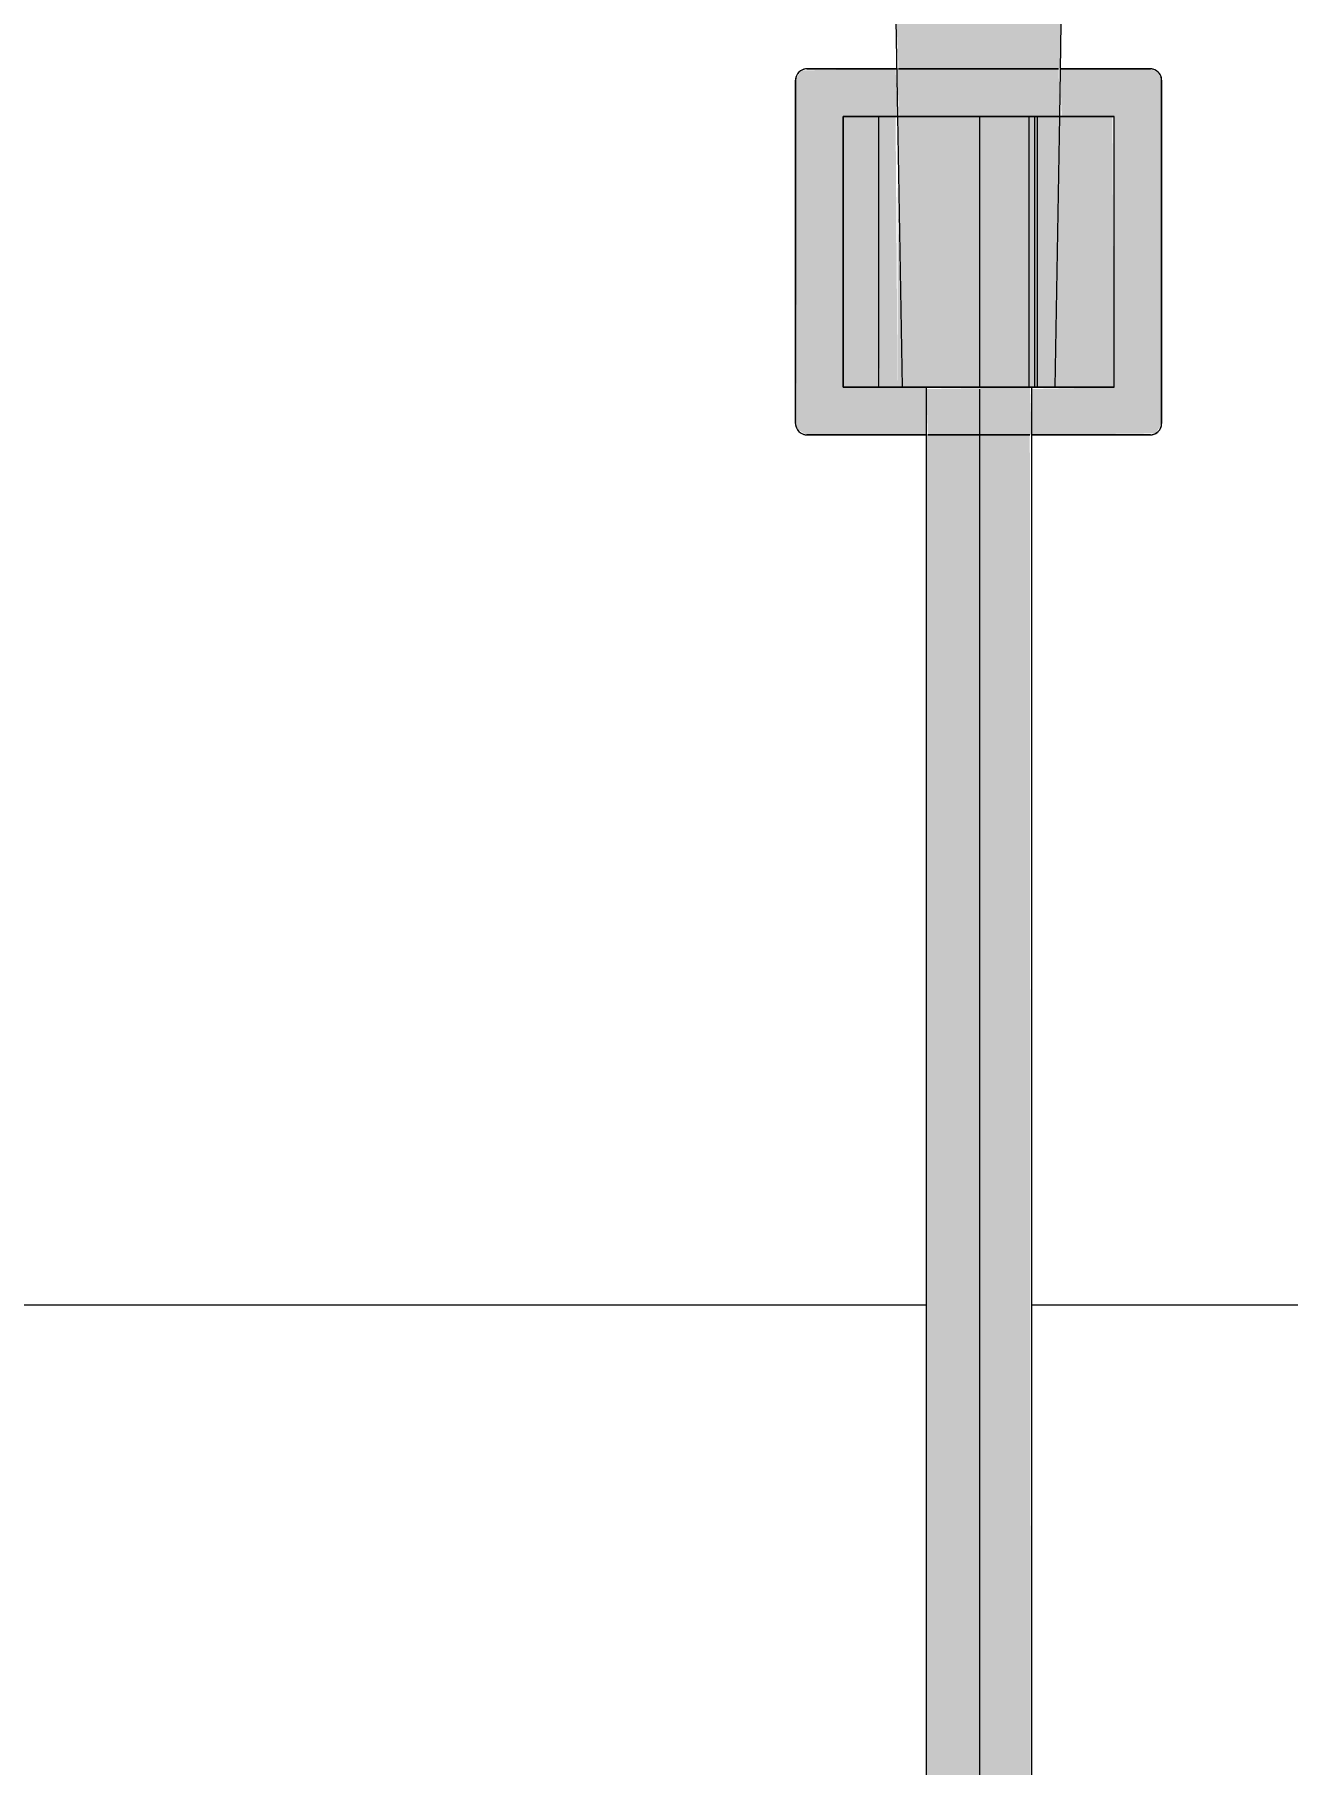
# Model space of a CAD drawing. Header units: millimetres. Extents: x 88919 to 135993, y -1987 to 12871.
# Drawn here: x 132343.6 to 132521.5, y 8935.1 to 9180.9 of the extents above; entities that cross this region are included whole.
import ezdxf

# ---------------------------------------------------------------- set-up
doc = ezdxf.new("R2010")
doc.units = ezdxf.units.MM
for name, color, linetype, lineweight in [('A-ANNO-DIMS', 7, 'Continuous', 9), ('A-ANNO-DIMS-25', 7, 'Continuous', 9), ('A-WALL-PATT', 7, 'Continuous', 9), ('P-SANR-FIXT', 7, 'Continuous', 9)]:
    doc.layers.add(name, color=color, linetype=linetype, lineweight=lineweight)
doc.layers.add('P-SANR-FIXT-2', color=7, linetype='Continuous', lineweight=9, transparency=0.7)
doc.styles.add('ISOCPEUR_2', font='isocpeur.ttf', dxfattribs={"width": 0.9, "height": 62.5})
doc.styles.add('ISOCPEUR_3', font='isocpeur.ttf', dxfattribs={"width": 0.9, "height": 50})
doc.dimstyles.new('ISO-2_0_0_9К_Средний_округл2', dxfattribs={"dimscale": 304.8, "dimtxt": 49.799059, "dimasz": 0.123031, "dimexe": 0.098425, "dimexo": 0, "dimgap": 0, "dimtad": 1, "dimdec": 0, "dimrnd": 10, "dimzin": 0, "dimdsep": 46, "dimtxsty": 'ISOCPEUR_3', "dimblk1": 'OBLIQUE', "dimblk2": 'OBLIQUE', "dimsah": 1, "dimcen": 0.09, "dimdle": 0.098425, "dimazin": 0, "dimtfac": 1, "dimtdec": 4, "dimtix": 1, "dimtmove": 0, "dimatfit": 3, "dimfxl": 1, "dimtvp": 1, "dimtolj": 1, "dimtzin": 0, "dimarcsym": 2})
doc.dimstyles.new('ISO-2_5_0_9К_БОЛЬШОЙ_1', dxfattribs={"dimscale": 304.8, "dimtxt": 62.248823, "dimasz": 0.123031, "dimexe": 0.098425, "dimexo": 0.246063, "dimgap": 0, "dimtad": 1, "dimdec": 0, "dimrnd": 10, "dimzin": 0, "dimdsep": 46, "dimtxsty": 'ISOCPEUR_2', "dimblk1": 'OBLIQUE', "dimblk2": 'OBLIQUE', "dimsah": 1, "dimcen": 0.09, "dimdle": 0.098425, "dimazin": 0, "dimtfac": 1, "dimtdec": 4, "dimtix": 1, "dimtmove": 0, "dimatfit": 3, "dimfxl": 1, "dimtvp": 1, "dimtolj": 1, "dimtzin": 0, "dimarcsym": 2})

# ---------------------------------------------------------------- blocks, each defined once
blk = doc.blocks.new('Смеситель для ванны с душевым гарнитуром - Смеситель для ванны с душевым гарнитуром-30756537-Развертка 3_27-4')
at = {"layer": 'P-SANR-FIXT-2'}
for points in [[(6500.31, 9176), (6506.51, 9176.15), (6506.68, 9185.75), (6483.09, 9185.75), (6483.51, 9176), (6497.65, 9176)], [(6483.37, 9130.75), (6483.09, 9169.25), (6480.75, 9169.25), (6480.81, 9130.75), (6483.09, 9130.75)], [(6484.02, 9130.75), (6505.74, 9130.75), (6506.4, 9169.25), (6483.37, 9169.24), (6483.91, 9137.43)], [(6487.43, 8689.25), (6502.43, 8689.25), (6502.16, 9124), (6487.43, 9124), (6487.43, 8719.66)]]:
    blk.add_hatch(color=256, dxfattribs=at).paths.add_polyline_path(points)
h = blk.add_hatch(color=256, dxfattribs=at)
h.paths.add_polyline_path([(6487.43, 9124), (6487.43, 9130.75), (6475.63, 9130.75), (6475.63, 9169.25), (6483.37, 9169.27), (6483.09, 9176), (6469.68, 9175.79), (6468.88, 9174.4), (6469.09, 9124.8), (6470.48, 9124), (6481.36, 9124)])
h.paths.add_polyline_path([(6502.43, 9124), (6520.08, 9124.21), (6520.88, 9125.6), (6520.82, 9174.81), (6520.41, 9175.53), (6519.28, 9176), (6506.51, 9176), (6506.68, 9169.25), (6514.13, 9169.25), (6513.88, 9130.75), (6502.43, 9130.5)])
h = blk.add_hatch(color=256, dxfattribs=at)
h.paths.add_polyline_path([(6498.68, 9124), (6502.43, 9124), (6502.17, 9130.75), (6487.43, 9130.5), (6487.69, 9124), (6498.65, 9124)])
h.paths.add_polyline_path([(6477.23, 9130.75), (6480.75, 9130.75), (6480.75, 9169.25), (6475.63, 9169.25), (6475.63, 9130.75)])
h.paths.add_polyline_path([(6502.35, 9169.25), (6506.4, 9169.25), (6506.25, 9176), (6483.25, 9176), (6483.63, 9169.25), (6502.06, 9169.25)])
h = blk.add_hatch(color=256, dxfattribs=at)
h.paths.add_polyline_path([(6483.37, 9130.75), (6484.02, 9130.75), (6483.37, 9160.94), (6483.37, 9136.18)])
h.paths.add_polyline_path([(6506.68, 9130.75), (6514.13, 9130.75), (6513.88, 9169.25), (6506.4, 9169.25), (6505.74, 9130.75)])
at = {"layer": 'P-SANR-FIXT'}
for p, q in [((6483.09, 9185.75), (6483.37, 9169.25)), ((6506.4, 9169.25), (6506.68, 9185.75)), ((6468.88, 9174.4), (6468.88, 9125.6)), ((6468.88, 9125.6), (6468.88, 9174.4)), ((6483.25, 9176), (6470.48, 9176)), ((6470.48, 9176), (6483.25, 9176)), ((6506.25, 9176), (6483.51, 9176)), ((6483.51, 9176), (6506.25, 9176)), ((6519.28, 9176), (6506.51, 9176)), ((6506.51, 9176), (6519.28, 9176)), ((6520.88, 9125.6), (6520.88, 9174.4)), ((6520.88, 9174.4), (6520.88, 9125.6)), ((6475.63, 9169.25), (6514.13, 9169.25)), ((6480.75, 9169.25), (6475.63, 9169.25)), ((6475.63, 9130.75), (6475.63, 9169.25)), ((6475.63, 9169.25), (6475.63, 9130.75)), ((6480.66, 9169.25), (6480.66, 9130.75)), ((6481.25, 9169.25), (6480.81, 9169.25)), ((6480.81, 9169.25), (6502.89, 9169.25)), ((6480.81, 9169.25), (6481.25, 9169.25)), ((6502.89, 9169.25), (6480.81, 9169.25)), ((6481.36, 9169.25), (6480.81, 9169.25)), ((6483.32, 9169.25), (6481.79, 9169.25)), ((6481.79, 9169.25), (6483.32, 9169.25)), ((6483.37, 9169.25), (6481.79, 9169.25)), ((6485.8, 9169.25), (6483.37, 9169.25)), ((6483.37, 9169.25), (6483.72, 9169.25)), ((6483.37, 9169.25), (6484.02, 9130.75)), ((6483.78, 9169.25), (6486.19, 9169.25)), ((6486.21, 9169.25), (6483.78, 9169.25)), ((6483.78, 9169.25), (6486.21, 9169.25)), ((6486.21, 9169.25), (6483.8, 9169.25)), ((6496.51, 9169.25), (6486.42, 9169.25)), ((6486.42, 9169.25), (6496.51, 9169.25)), ((6487.36, 9169.25), (6486.44, 9169.25)), ((6486.44, 9169.25), (6491.22, 9169.25)), ((6496.51, 9169.25), (6486.44, 9169.25)), ((6494.88, 9169.25), (6487.38, 9169.25)), ((6491.22, 9169.25), (6499.62, 9169.25)), ((6495.23, 9169.25), (6494.88, 9169.25)), ((6495.02, 9169.25), (6495.02, 9130.75)), ((6496.89, 9169.25), (6495.23, 9169.25)), ((6499.63, 9169.25), (6496.51, 9169.25)), ((6496.51, 9169.25), (6499.63, 9169.25)), ((6499.62, 9169.25), (6496.51, 9169.25)), ((6499.63, 9169.25), (6496.89, 9169.25)), ((6502.07, 9169.25), (6499.64, 9169.25)), ((6499.64, 9169.25), (6502.06, 9169.25)), ((6502.06, 9169.25), (6499.64, 9169.25)), ((6502.12, 9169.25), (6499.66, 9169.25)), ((6499.66, 9169.25), (6502.12, 9169.25)), ((6502.06, 9130.75), (6502.06, 9169.25)), ((6513.63, 9169.25), (6502.07, 9169.25)), ((6502.07, 9130.75), (6502.07, 9169.25)), ((6502.35, 9169.25), (6506.4, 9169.25)), ((6506.4, 9169.25), (6502.35, 9169.25)), ((6503.25, 9169.25), (6502.4, 9169.25)), ((6502.4, 9169.25), (6503.25, 9169.25)), ((6502.89, 9169.25), (6514.13, 9169.25)), ((6502.89, 9130.75), (6502.89, 9169.25)), ((6514.13, 9169.25), (6502.89, 9169.25)), ((6502.89, 9130.75), (6502.89, 9169.25)), ((6506.4, 9169.25), (6503.25, 9169.25)), ((6503.25, 9130.75), (6503.25, 9169.25)), ((6503.25, 9169.25), (6506.4, 9169.25)), ((6503.25, 9130.75), (6503.25, 9169.25)), ((6505.74, 9130.75), (6506.4, 9169.25)), ((6506.4, 9169.25), (6513.63, 9169.25)), ((6513.63, 9169.25), (6506.4, 9169.25)), ((6506.4, 9169.25), (6513.63, 9169.25)), ((6513.63, 9169.25), (6506.4, 9169.25)), ((6514.13, 9169.25), (6513.63, 9169.25)), ((6513.63, 9169.25), (6513.88, 9169.25)), ((6513.88, 9169.25), (6514.13, 9169.25)), ((6514.13, 9169.25), (6513.94, 9169.25)), ((6513.94, 9169.25), (6514.13, 9169.25)), ((6514.13, 9169.25), (6513.94, 9169.25)), ((6514.13, 9130.75), (6514.13, 9169.25)), ((6514.13, 9130.75), (6514.13, 9169.25)), ((6514.13, 9130.75), (6514.13, 9169.25)), ((6514.13, 9130.75), (6514.13, 9169.25)), ((6514.13, 9130.75), (6514.13, 9169.25)), ((6514.13, 9130.75), (6514.13, 9169.25)), ((6514.13, 9130.75), (6514.13, 9169.25)), ((6475.63, 9130.75), (6480.75, 9130.75)), ((6514.13, 9130.75), (6475.63, 9130.75)), ((6480.81, 9130.75), (6481.25, 9130.75)), ((6502.89, 9130.75), (6480.81, 9130.75)), ((6480.81, 9130.75), (6481.36, 9130.75)), ((6481.25, 9130.75), (6480.81, 9130.75)), ((6480.81, 9130.75), (6502.89, 9130.75)), ((6481.79, 9130.75), (6483.32, 9130.75)), ((6481.79, 9130.75), (6483.37, 9130.75)), ((6483.32, 9130.75), (6481.79, 9130.75)), ((6483.95, 9130.75), (6483.37, 9130.75)), ((6483.37, 9130.75), (6499.63, 9130.75)), ((6483.71, 9130.75), (6483.98, 9130.75)), ((6483.98, 9130.75), (6483.71, 9130.75)), ((6483.72, 9130.75), (6484.02, 9130.75)), ((6487.38, 9130.75), (6483.95, 9130.75)), ((6483.98, 9130.75), (6486.21, 9130.75)), ((6486.21, 9130.75), (6483.98, 9130.75)), ((6487.17, 9130.75), (6484.02, 9130.75)), ((6484.02, 9130.75), (6485.48, 9130.75)), ((6484.02, 9130.75), (6486.21, 9130.75)), ((6485.48, 9130.75), (6494.88, 9130.75)), ((6486.42, 9130.75), (6487.38, 9130.75)), ((6487.38, 9130.75), (6486.42, 9130.75)), ((6486.44, 9130.75), (6487.43, 9130.75)), ((6487.43, 9130.75), (6487.43, 8689.25)), ((6488.44, 9130.75), (6487.43, 9130.75)), ((6487.43, 9130.75), (6488.44, 9130.75)), ((6489.45, 9130.75), (6487.43, 9130.75)), ((6487.63, 9130.75), (6488.39, 9130.75)), ((6488.42, 9130.75), (6487.63, 9130.75)), ((6488.39, 9130.75), (6487.63, 9130.75)), ((6487.69, 9130.75), (6488.44, 9130.75)), ((6489.43, 9130.75), (6488.44, 9130.75)), ((6488.44, 9130.75), (6489.43, 9130.75)), ((6488.59, 9130.75), (6489.35, 9130.75)), ((6489.35, 9130.75), (6488.59, 9130.75)), ((6489.42, 9130.75), (6488.63, 9130.75)), ((6488.63, 9130.75), (6489.35, 9130.75)), ((6491.18, 9130.75), (6489.59, 9130.75)), ((6494.88, 9130.75), (6489.61, 9130.75)), ((6489.62, 9130.75), (6491.15, 9130.75)), ((6491.15, 9130.75), (6489.62, 9130.75)), ((6492.99, 9130.75), (6489.63, 9130.75)), ((6489.63, 9130.75), (6494.88, 9130.75)), ((6489.63, 9130.75), (6491.18, 9130.75)), ((6491.18, 9130.75), (6492.87, 9130.75)), ((6492.87, 9130.75), (6491.18, 9130.75)), ((6494.88, 9130.75), (6491.22, 9130.75)), ((6491.22, 9130.75), (6492.87, 9130.75)), ((6492.99, 9130.75), (6494.88, 9130.75)), ((6494.88, 9130.75), (6492.99, 9130.75)), ((6492.99, 9130.75), (6494.88, 9130.75)), ((6494.88, 9130.75), (6492.99, 9130.75)), ((6494.88, 9130.75), (6505.74, 9130.75)), ((6494.93, 9130.75), (6496.88, 9130.75)), ((6496.87, 9130.75), (6494.93, 9130.75)), ((6498.68, 9130.75), (6494.93, 9130.75)), ((6494.93, 9130.75), (6498.68, 9130.75)), ((6500.24, 9130.75), (6494.93, 9130.75)), ((6494.93, 9130.75), (6496.87, 9130.75)), ((6496.88, 9130.75), (6494.93, 9130.75)), ((6495.02, 9130.5), (6495.02, 8689.25)), ((6499.62, 9130.75), (6496.88, 9130.75)), ((6496.88, 9130.75), (6499.62, 9130.75)), ((6496.89, 9130.75), (6499.63, 9130.75)), ((6499.63, 9130.75), (6496.89, 9130.75)), ((6500.23, 9130.75), (6498.68, 9130.75)), ((6498.68, 9130.75), (6500.23, 9130.75)), ((6500.27, 9130.75), (6499.64, 9130.75)), ((6499.64, 9130.75), (6502.07, 9130.75)), ((6499.64, 9130.75), (6500.05, 9130.75)), ((6499.66, 9130.75), (6500.05, 9130.75)), ((6500.05, 9130.75), (6499.66, 9130.75)), ((6502.43, 9130.75), (6500.31, 9130.75)), ((6500.31, 9130.75), (6502.06, 9130.75)), ((6500.33, 9130.75), (6502.12, 9130.75)), ((6501.43, 9130.75), (6500.33, 9130.75)), ((6500.33, 9130.75), (6501.43, 9130.75)), ((6502.12, 9130.75), (6500.33, 9130.75)), ((6502.06, 9130.75), (6500.35, 9130.75)), ((6502.43, 9130.75), (6501.43, 9130.75)), ((6501.43, 9130.75), (6502.17, 9130.75)), ((6502.07, 9130.75), (6513.63, 9130.75)), ((6502.17, 9130.75), (6502.43, 9130.75)), ((6505.74, 9130.75), (6502.43, 9130.75)), ((6502.43, 8689.25), (6502.43, 9130.75)), ((6502.43, 9130.75), (6505.74, 9130.75)), ((6502.47, 9130.75), (6503.25, 9130.75)), ((6503.25, 9130.75), (6502.47, 9130.75)), ((6505.74, 9130.75), (6502.69, 9130.75)), ((6514.13, 9130.75), (6502.89, 9130.75)), ((6502.89, 9130.75), (6514.13, 9130.75)), ((6503.25, 9130.75), (6505.74, 9130.75)), ((6505.74, 9130.75), (6503.25, 9130.75)), ((6505.74, 9130.75), (6513.63, 9130.75)), ((6513.63, 9130.75), (6505.74, 9130.75)), ((6505.74, 9130.75), (6513.63, 9130.75)), ((6513.63, 9130.75), (6505.74, 9130.75)), ((6514.13, 9130.75), (6513.63, 9130.75)), ((6513.63, 9130.75), (6514.13, 9130.75)), ((6513.94, 9130.75), (6514.13, 9130.75)), ((6513.94, 9130.75), (6514.13, 9130.75)), ((6514.13, 9130.75), (6513.94, 9130.75)), ((6470.48, 9124), (6487.43, 9124)), ((6487.43, 9124), (6470.48, 9124)), ((6487.69, 9124), (6488.43, 9124)), ((6488.43, 9124), (6487.69, 9124)), ((6488.44, 9124), (6489.61, 9124)), ((6489.61, 9124), (6488.44, 9124)), ((6489.63, 9124), (6491.16, 9124)), ((6491.16, 9124), (6489.63, 9124)), ((6491.18, 9124), (6492.96, 9124)), ((6492.96, 9124), (6491.18, 9124)), ((6492.99, 9124), (6494.9, 9124)), ((6494.9, 9124), (6492.99, 9124)), ((6494.93, 9124), (6496.84, 9124)), ((6496.84, 9124), (6494.93, 9124)), ((6496.87, 9124), (6498.65, 9124)), ((6498.65, 9124), (6496.87, 9124)), ((6498.68, 9124), (6500.21, 9124)), ((6500.21, 9124), (6498.68, 9124)), ((6500.23, 9124), (6501.41, 9124)), ((6501.41, 9124), (6500.23, 9124)), ((6501.43, 9124), (6502.16, 9124)), ((6502.16, 9124), (6501.43, 9124)), ((6502.43, 9124), (6519.28, 9124)), ((6519.28, 9124), (6502.43, 9124))]:
    blk.add_line(p, q, dxfattribs=at)
for centre, start, end in [((6470.48, 9174.4), 90, 180), ((6470.48, 9174.4), 120, 180), ((6470.48, 9174.4), 90, 120), ((6519.28, 9174.4), 0, 90), ((6519.28, 9174.4), 75, 90), ((6519.28, 9174.4), 15, 75), ((6519.28, 9174.4), 0, 15), ((6470.48, 9125.6), 180, 270), ((6470.48, 9125.6), 180, 210), ((6470.48, 9125.6), 210, 270), ((6519.28, 9125.6), 270, 0), ((6519.28, 9125.6), 270, 345), ((6519.28, 9125.6), 345, 0)]:
    blk.add_arc(centre, 1.6, start, end, dxfattribs=at)
blk = doc.blocks.new('DIMBLOCK58-Развертка 3_27-4')
at = {"layer": 'A-ANNO-DIMS-25'}
for p, q in [((131832.79, 10200), (131832.79, 8156.96)), ((131832.79, 8186.96), (131832.79, 10200)), ((134062.79, 8400), (134062.79, 8156.96)), ((134062.79, 8186.96), (134062.79, 8400)), ((131802.79, 8186.96), (134062.79, 8186.96))]:
    blk.add_line(p, q, dxfattribs=at)
at = {"layer": 'A-ANNO-DIMS-25', "lineweight": 20}
for p, q in [((131832.79, 8186.96), (131851.54, 8205.71)), ((134062.79, 8186.96), (134081.54, 8205.71)), ((131832.79, 8186.96), (131814.04, 8168.21)), ((134062.79, 8186.96), (134044.04, 8168.21))]:
    blk.add_line(p, q, dxfattribs=at)
at = {"layer": 'A-ANNO-DIMS-25', "color": 0, "insert": (132884.58, 8252.28), "char_height": 50, "width": 151.6956, "attachment_point": 1, "line_spacing_factor": 1.149209, "style": 'ISOCPEUR_3'}
blk.add_mtext('2230', dxfattribs=at)
blk = doc.blocks.new('_Oblique')
at = {"color": 0, "linetype": 'ByBlock', "lineweight": -2}
blk.add_line((-0.5, -0.5), (0.5, 0.5), dxfattribs=at)
blk = doc.blocks.new('DIMBLOCK72-Развертка 3_27-4')
at = {"layer": 'A-ANNO-DIMS-25'}
for p, q in [((131843.79, 9453.25), (131843.79, 9531.74)), ((132950.49, 9085.5), (132950.49, 9531.74)), ((131813.79, 9501.74), (132950.49, 9501.74)), ((131843.79, 9501.74), (131843.79, 9453.25)), ((132950.49, 9501.74), (132950.49, 9085.5))]:
    blk.add_line(p, q, dxfattribs=at)
at = {"layer": 'A-ANNO-DIMS-25', "lineweight": 20}
for p, q in [((131843.79, 9501.74), (131862.54, 9520.49)), ((132950.49, 9501.74), (132969.24, 9520.49)), ((131843.79, 9501.74), (131825.04, 9482.99)), ((132950.49, 9501.74), (132931.74, 9482.99))]:
    blk.add_line(p, q, dxfattribs=at)
at = {"layer": 'A-ANNO-DIMS-25', "color": 0, "insert": (132334.29, 9583.39), "char_height": 62.5, "width": 150.8337, "attachment_point": 1, "line_spacing_factor": 1.149209, "style": 'ISOCPEUR_2'}
blk.add_mtext('1110', dxfattribs=at)

msp = doc.modelspace()

# ---------------------------------------------------------------- hatches: boundary and pattern name
at = {"layer": 'A-WALL-PATT'}
h = msp.add_hatch(dxfattribs=at)
h.set_pattern_fill('FP_28', color=256, style=0, pattern_type=2)
h.set_pattern_definition([(90, (134068.3, 8400), (-600, 4e-14), []), (180, (134068.3, 8400), (-7e-14, -600), [])])
h.paths.add_polyline_path([(133379.37, 8400), (133844.61, 8400), (133853.96, 8565.01), (133859.61, 8670), (134039.61, 8670), (134049.47, 8488.94), (134054.61, 8400), (134062.79, 8400), (134062.79, 10200), (131843.79, 10200), (131843.79, 8535), (132237.29, 8535), (132222.85, 8543.36), (132220.18, 8544.95), (132202.48, 8559.45), (132186.47, 8575.83), (132172.58, 8594.88), (132161.75, 8614.93), (132152.71, 8639.06), (132147.5, 8662.12), (132145.37, 8689.25), (132145.17, 9010.15), (132160.17, 9010.15), (132160.33, 8689.23), (132161.75, 8667.45), (132168.59, 8638.5), (132176.52, 8617.66), (132187.35, 8599.41), (132199.68, 8582.91), (132215.35, 8567.5), (132231.09, 8555.77), (132248.15, 8545.74), (132267.53, 8537.92), (132277.81, 8535), (132353.61, 8535.03), (132355.11, 8535.34), (132374.35, 8542.04), (132392.66, 8551.32), (132411.03, 8564.25), (132424.85, 8576.72), (132439.33, 8594.1), (132449.41, 8609.58), (132458.43, 8628.36), (132465.32, 8650.05), (132468.89, 8668.45), (132470.22, 8689.25), (132470.22, 9124), (132453.27, 9124), (132451.72, 9125.19), (132451.67, 9125.6), (132451.67, 9174.4), (132452.85, 9175.95), (132453.27, 9176), (132466.04, 9176.15), (132465.87, 9185.75), (132466.17, 9189.75), (132465.67, 9189.75), (132465.67, 9395.75), (132489.67, 9395.75), (132489.47, 9189.75), (132489.17, 9189.75), (132489.17, 9188.75), (132489.47, 9185.75), (132489.47, 9176), (132502.48, 9175.95), (132503.2, 9175.53), (132503.67, 9174.4), (132503.61, 9125.19), (132502.87, 9124.21), (132502.07, 9124), (132485.22, 9124), (132484.96, 8685.25), (132483.77, 8666.54), (132479.44, 8644.23), (132472.13, 8622.3), (132462.5, 8602.27), (132449.51, 8582.56), (132435.56, 8566.24), (132418.88, 8551.24), (132398.6, 8537.66), (132393.34, 8535), (132743.67, 8535), (132743.67, 8400), (133376.49, 8400)])
h.paths.add_polyline_path([(133331.9, 8893.66), (133332.08, 8893.94), (133332.21, 8894.88), (133332.48, 8894.99), (133332.63, 8895.29), (133332.63, 8895.72), (133333.33, 8895.21), (133333.67, 8895.48), (133333.33, 8896.05), (133333.87, 8896.12), (133332.75, 8898.93), (133332.84, 8907.13), (133332.6, 8907.13), (133332.39, 8906.23), (133332.22, 8906.33), (133332.07, 8910.54), (133331.8, 8901.16), (133331.73, 8894.58), (133331.89, 8893.7)])
h.paths.add_polyline_path([(133368.39, 8446), (133323.39, 8446), (133323.39, 8523.95), (133318.75, 8530), (133314.75, 8539.65), (133313.39, 8550), (133314.75, 8560.35), (133318.75, 8570), (133323.39, 8576.05), (133323.39, 8635), (133032.83, 8635), (133032.83, 8800), (133329.89, 8800), (133331.67, 8890.7), (133331.68, 8891.14), (133331.65, 8902.74), (133332.26, 8922.01), (133332.98, 8943.03), (133332.7, 8942.1), (133332.82, 8944.83), (133333.03, 8945.02), (133333.03, 8945.54), (133372.62, 8945.27), (133373.07, 8930.78), (133374.4, 8882.37), (133375.96, 8800), (133672.83, 8800), (133672.83, 8635), (133383.39, 8635), (133383.39, 8576.05), (133388.03, 8570), (133392.03, 8560.35), (133393.39, 8550), (133392.03, 8539.65), (133388.03, 8530), (133383.39, 8523.95), (133383.39, 8446), (133374.6, 8446)])
h.paths.add_polyline_path([(133373.54, 8883.58), (133374.27, 8887.37), (133374.01, 8886.21), (133373.74, 8884.71)])
h.paths.add_polyline_path([(133373.72, 8892.45), (133374.13, 8893.69), (133373.51, 8909.28), (133373.03, 8908.4), (133372.74, 8904.79), (133372.67, 8904.49), (133372.79, 8898.1), (133372.1, 8896.59), (133372.79, 8896.82), (133372.84, 8896.29), (133372.88, 8895.98), (133373.18, 8895.96), (133373.37, 8896.13), (133373.4, 8895.15), (133373.59, 8894.87), (133373.83, 8894.87), (133373.74, 8892.59)])
h.paths.add_polyline_path([(133371.78, 8896.12), (133372.04, 8896.51), (133371.92, 8896.39), (133371.83, 8896.22)])
h.paths.add_polyline_path([(133332.08, 8912.51), (133332.57, 8913.03), (133332.1, 8913.87), (133332.08, 8912.9)])
h.paths.add_polyline_path([(133373.57, 8912.51), (133373.28, 8913.27), (133373.28, 8912.93), (133373.51, 8912.58)])
h.paths.add_polyline_path([(133373.22, 8913.9), (133373.54, 8914.25), (133373.31, 8914.18), (133373.22, 8913.97)])
h.paths.add_polyline_path([(133332.53, 8914.56), (133332.36, 8914.74), (133332.43, 8914.59)])
h.paths.add_polyline_path([(133332.57, 8914.85), (133332.43, 8915.15), (133332.12, 8915.22), (133332.14, 8914.93), (133332.43, 8914.88)])
h.paths.add_polyline_path([(133332.37, 8939.72), (133332.47, 8943.73), (133332.4, 8940.5)])
h.paths.add_polyline_path([(132302.28, 8952.19), (132290.75, 8952.25), (132290.7, 8952.25), (132290.7, 9015), (132267.67, 9015), (132267.67, 9024), (132187.67, 9024), (132187.67, 9015), (132164.17, 9015), (132164.17, 9010.65), (132156.05, 9010.44), (132156.05, 9010.27), (132149.48, 9010.42), (132149.43, 9010.65), (132141.17, 9010.65), (132141.17, 9015), (132117.67, 9015), (132117.41, 9024), (132116.67, 9024), (132116.8, 9076), (132117.67, 9076), (132117.67, 9085), (132144.67, 9085), (132144.67, 9091.5), (132145.17, 9092), (132160.17, 9092), (132160.67, 9091.5), (132160.67, 9085), (132187.67, 9085), (132187.67, 9076), (132267.67, 9076), (132267.67, 9085), (132337.67, 9084.85), (132337.93, 9076), (132338.67, 9076), (132338.59, 9023.97), (132337.67, 9023.97), (132337.67, 9015), (132334.62, 9015), (132334.63, 8952.25), (132334.46, 8952.19), (132323.05, 8952.19)])
h.paths.add_polyline_path([(132302.28, 8968.48), (132323.95, 8968.64), (132324.69, 8969.17), (132325.11, 8969.98), (132325.16, 8970.43), (132324.95, 8991.49), (132324.36, 8992.18), (132323.51, 8992.53), (132323.05, 8992.53), (132323.05, 8992.07), (132302.28, 8992.07), (132302.28, 8992.56), (132301.23, 8992.32), (132300.63, 8991.87), (132300.22, 8991.06), (132300.16, 8990.61), (132300.38, 8969.55), (132301.23, 8968.72), (132301.82, 8968.51)])
h.paths.add_polyline_path([(133567.83, 8972.45), (133567.83, 9103.38), (133579.7, 9103.38), (133579.7, 9116.7), (133580.2, 9117.2), (133586.75, 9117.49), (133587.04, 9118.19), (133587.01, 9127.85), (133585.66, 9127.85), (133585.16, 9128.35), (133585.16, 9150.64), (133585.66, 9151.14), (133590.48, 9151.65), (133595.33, 9151.82), (133603.61, 9151.29), (133604.99, 9151.14), (133605.49, 9150.64), (133605.49, 9128.35), (133604.99, 9127.85), (133603.61, 9127.85), (133603.9, 9117.49), (133604.6, 9117.2), (133610.45, 9117.2), (133610.95, 9116.7), (133610.95, 9103.38), (133622.83, 9103.38), (133622.83, 8972.45), (133579.7, 8972.45)])
h.paths.add_polyline_path([(132153.42, 9010.42), (132153.42, 9010.65), (132153.23, 9010.44)])

# ---------------------------------------------------------------- block references
at = {"layer": 'P-SANR-FIXT'}
msp.add_blockref('Смеситель для ванны с душевым гарнитуром - Смеситель для ванны с душевым гарнитуром-30756537-Развертка 3_27-4', (125982.79, 0), dxfattribs=at)

# ---------------------------------------------------------------- dimensions: what is measured, and where the dimension line sits
at = {"layer": 'A-ANNO-DIMS'}
for base, p1, p2, dimstyle, override, picture, middle in [((134062.79, 8186.96), (131832.79, 10200), (134062.79, 8400), 'ISO-2_0_0_9К_Средний_округл2', {"dimpost": '<>', "dimfxl": 2865.815765}, 'DIMBLOCK58-Развертка 3_27-4', (132947.79, 8211.96)), ((132950.49, 9501.74), (131843.79, 9528.25), (132950.49, 9010.5), 'ISO-2_5_0_9К_БОЛЬШОЙ_1', {"dimpost": '<>', "dimfxl": 1221.82712}, 'DIMBLOCK72-Развертка 3_27-4', (132397.14, 9532.99))]:
    dim = msp.add_linear_dim(base=base, p1=p1, p2=p2, dimstyle=dimstyle, override=override, dxfattribs=at)
    dim.commit()
    dim.dimension.update_dxf_attribs({"geometry": picture, "text_midpoint": middle})

doc.saveas('drawing.dxf')
